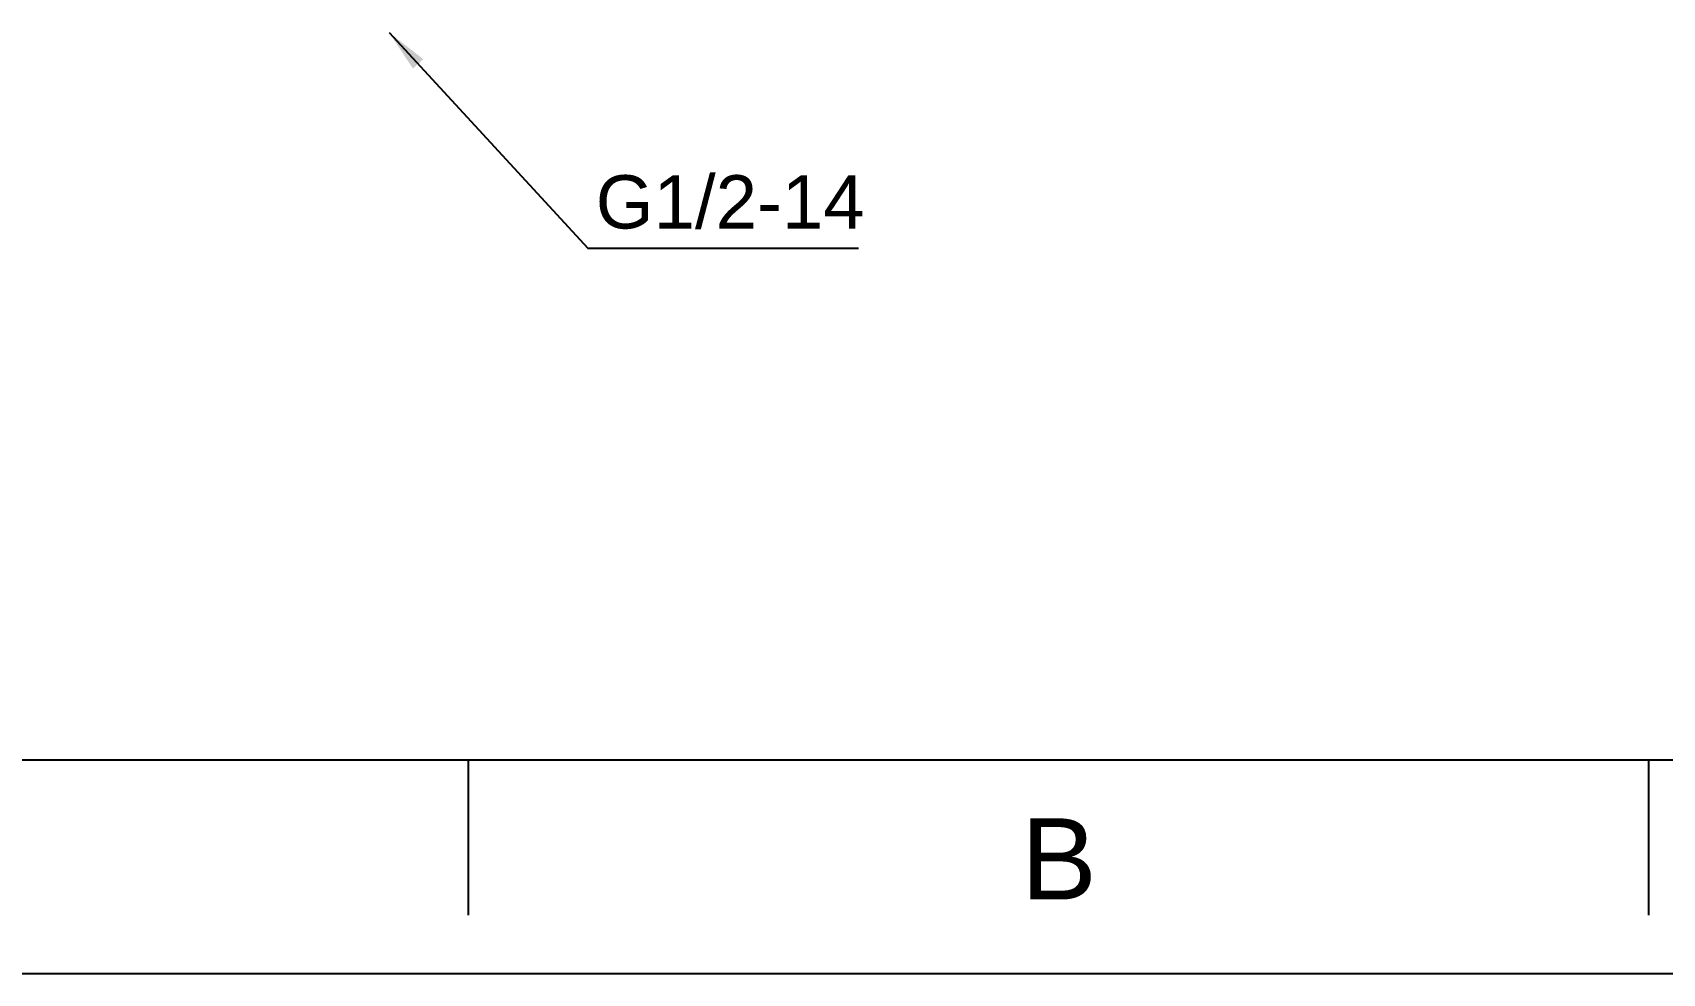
# Model space of a CAD drawing. Header units: millimetres. Extents: x 13479 to 14073, y 4989 to 5829.
# Drawn here: x 13569.4 to 13722.4, y 4989.2 to 5077.5 of the extents above; entities that cross this region are included whole.
import ezdxf

# ---------------------------------------------------------------- set-up
doc = ezdxf.new("R2010")
doc.units = ezdxf.units.MM
doc.layers.add('DIM_', color=5, linetype='Continuous', lineweight=9)
doc.styles.get("Standard").update_dxf_attribs({"font": 'arial.ttf'})
doc.dimstyles.new('사본(2) STANDARD', dxfattribs={"dimscale": 0, "dimtxt": 4, "dimasz": 4, "dimexe": 1.25, "dimexo": 0.625, "dimgap": 1.5, "dimtad": 3, "dimtih": 1, "dimtoh": 1, "dimdec": 1, "dimzin": 9, "dimdsep": 46, "dimtxsty": 'Standard', "dimcen": 2.5, "dimclrd": 5, "dimclre": 5, "dimclrt": 5, "dimadec": 0, "dimazin": 0, "dimtfac": 1, "dimtdec": 1, "dimtmove": 0, "dimatfit": 3, "dimfxl": 1.25, "dimtfill": 1, "dimtolj": 1, "dimtzin": 0, "dimarcsym": 0})

msp = doc.modelspace()

# ---------------------------------------------------------------- linework, layer by layer
at = {"linetype": 'Continuous'}
msp.add_line((14053.46, 5009.16), (13499.46, 5009.16), dxfattribs=at)
at = {"color": 7, "linetype": 'Continuous'}
for p, q in [((13610.26, 5009.15), (13610.26, 4994.62)), ((13721.06, 5009.16), (13721.06, 4994.62)), ((13479.46, 4989.16), (14073.46, 4989.16))]:
    msp.add_line(p, q, dxfattribs=at)

# ---------------------------------------------------------------- texts
at = {"insert": (13665.73, 4999.91), "char_height": 7.62, "attachment_point": 5}
msp.add_mtext_dynamic_manual_height_columns('B', width=10, gutter_width=12.5, heights=[0], dxfattribs=at)
at = {"layer": 'DIM_', "insert": (13622.25, 5064.08), "char_height": 5, "attachment_point": 1}
msp.add_mtext_dynamic_manual_height_columns('G1/2-14', width=41.5111, gutter_width=12.5, heights=[0], dxfattribs=at)

# ---------------------------------------------------------------- leaders
at = {"layer": 'DIM_'}
msp.add_leader([(13602.86, 5077.47), (13621.52, 5057.25), (13646.92, 5057.25)], dimstyle='사본(2) STANDARD', override={"dimscale": 1, "dimtad": 0}, dxfattribs=at)

doc.saveas('drawing.dxf')
